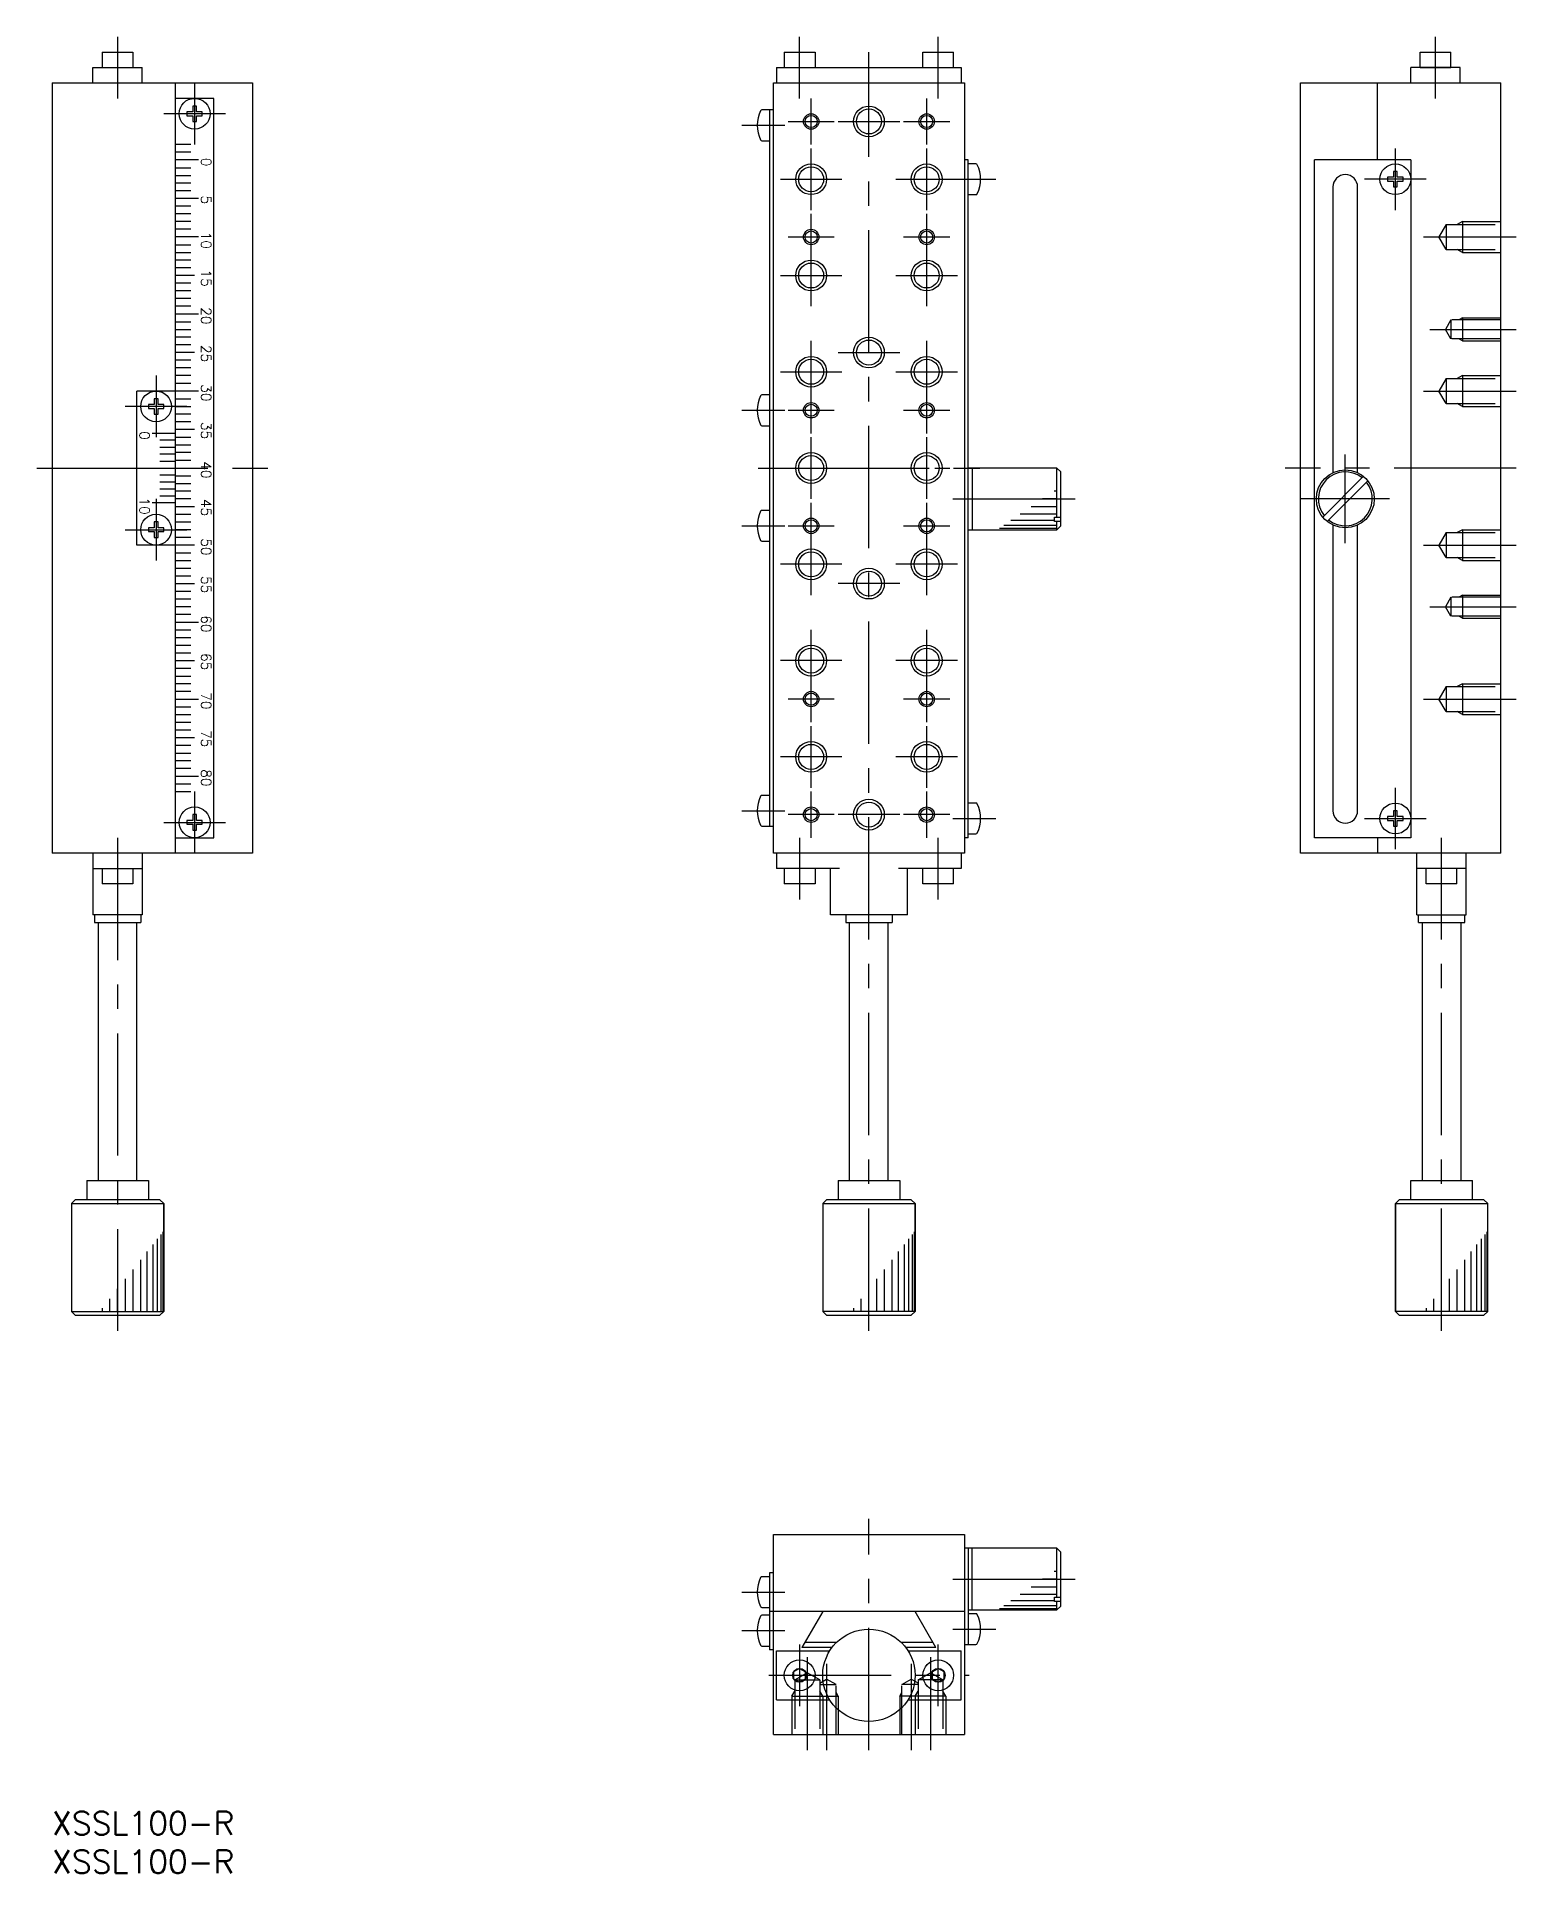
# Model space of a CAD drawing. Extents: x -2 to 190, y -8 to 230.
import ezdxf

# ---------------------------------------------------------------- set-up
doc = ezdxf.new("R2010")
doc.units = 0
doc.header["$LTSCALE"] = 0.5
doc.linetypes.add('CENTER', pattern=[50.8, 31.75, -6.35, 6.35, -6.35])
doc.linetypes.add('DASHED', pattern=[19.05, 12.7, -6.35])
for name, color, linetype in [('MSM_CENTER', 1, 'CENTER'), ('MSM_CONTINUOUS', 7, 'CONTINUOUS'), ('MSM_DASHED', 4, 'DASHED'), ('MSM_NARROW', 5, 'CONTINUOUS'), ('MSM_PART_NUMBER', 7, 'CONTINUOUS')]:
    doc.layers.add(name, color=color, linetype=linetype)
doc.styles.get("Standard").update_dxf_attribs({"font": 'txt.shx', "height": 3, "bigfont": 'bigfont.shx'})

# ---------------------------------------------------------------- blocks, each defined once
blk = doc.blocks.new('*U2')
at = {"layer": 'MSM_PART_NUMBER'}
blk.add_text('XSSL100-R', height=3, dxfattribs=at).set_placement((0, -3))
blk = doc.blocks.new('*U3')
at = {"layer": 'MSM_PART_NUMBER'}
blk.add_text('XSSL100-R', height=3, dxfattribs=at).set_placement((0, -8))

msp = doc.modelspace()

# ---------------------------------------------------------------- linework, layer by layer
at = {"layer": 'MSM_CENTER'}
for p, q in [((8.5, 230.45), (8.5, 222.45)), ((97.06, 222.45), (97.06, 230.45)), ((115.06, 222.45), (115.06, 230.45)), ((179.62, 222.45), (179.62, 230.45)), ((106.06, 62.45), (106.06, 228.45)), ((18.5, 224.45), (18.5, 216.45)), ((98.56, 216.45), (98.56, 222.45)), ((113.56, 216.45), (113.56, 222.45)), ((22.5, 220.45), (14.5, 220.45)), ((95.56, 219.45), (101.56, 219.45)), ((102.06, 219.45), (110.06, 219.45)), ((110.56, 219.45), (116.56, 219.45)), ((89.56, 218.95), (95.16, 218.95)), ((98.56, 207.95), (98.56, 215.95)), ((113.56, 207.95), (113.56, 215.95)), ((174.42, 207.95), (174.42, 215.95)), ((94.56, 211.95), (102.56, 211.95)), ((109.56, 211.95), (122.56, 211.95)), ((178.42, 211.95), (170.42, 211.95)), ((98.56, 195.45), (98.56, 207.45)), ((113.56, 195.45), (113.56, 207.45)), ((95.56, 204.45), (101.56, 204.45)), ((110.56, 204.45), (116.56, 204.45)), ((178.08, 204.45), (190.12, 204.45)), ((94.56, 199.45), (102.56, 199.45)), ((109.56, 199.45), (117.56, 199.45)), ((98.56, 178.95), (98.56, 190.95)), ((113.56, 178.95), (113.56, 190.95)), ((178.91, 192.45), (190.12, 192.45)), ((102.06, 189.45), (110.06, 189.45)), ((13.5, 186.45), (13.5, 178.45)), ((94.56, 186.95), (102.56, 186.95)), ((109.56, 186.95), (117.56, 186.95)), ((178.08, 184.45), (190.12, 184.45)), ((17.5, 182.45), (9.5, 182.45)), ((15.5, 182.45), (11.5, 182.45)), ((89.56, 181.95), (95.16, 181.95)), ((95.56, 181.95), (101.56, 181.95)), ((110.56, 181.95), (116.56, 181.95)), ((98.56, 170.45), (98.56, 178.45)), ((113.56, 170.45), (113.56, 178.45)), ((-2, 174.45), (28, 174.45)), ((91.66, 174.45), (120.46, 174.45)), ((95.56, 174.45), (116.56, 174.45)), ((95.56, 174.45), (116.56, 174.45)), ((190.12, 174.45), (160.12, 174.45)), ((167.92, 164.69), (167.92, 176.21)), ((13.5, 170.45), (13.5, 162.45)), ((98.56, 157.95), (98.56, 169.95)), ((113.56, 157.95), (113.56, 169.95)), ((116.97, 170.45), (132.96, 170.45)), ((173.68, 170.45), (162.16, 170.45)), ((89.56, 166.95), (95.16, 166.95)), ((95.56, 166.95), (101.56, 166.95)), ((110.56, 166.95), (116.56, 166.95)), ((9.5, 166.45), (17.5, 166.45)), ((178.08, 164.45), (190.12, 164.45)), ((102.56, 161.95), (94.56, 161.95)), ((117.56, 161.95), (109.56, 161.95)), ((110.06, 159.45), (102.06, 159.45)), ((178.91, 156.45), (190.12, 156.45)), ((98.56, 141.45), (98.56, 153.45)), ((113.56, 141.45), (113.56, 153.45)), ((102.56, 149.45), (94.56, 149.45)), ((117.56, 149.45), (109.56, 149.45)), ((101.56, 144.45), (95.56, 144.45)), ((116.56, 144.45), (110.56, 144.45)), ((178.08, 144.45), (190.12, 144.45)), ((98.56, 132.95), (98.56, 140.95)), ((113.56, 132.95), (113.56, 140.95)), ((102.56, 136.95), (94.56, 136.95)), ((100.56, 136.95), (96.56, 136.95)), ((100.56, 136.95), (96.56, 136.95)), ((117.56, 136.95), (109.56, 136.95)), ((115.56, 136.95), (111.56, 136.95)), ((115.56, 136.95), (111.56, 136.95)), ((18.5, 132.45), (18.5, 124.45)), ((98.56, 126.45), (98.56, 132.45)), ((113.56, 126.45), (113.56, 132.45)), ((174.42, 124.95), (174.42, 132.95)), ((89.56, 129.95), (95.16, 129.95)), ((101.56, 129.45), (95.56, 129.45)), ((110.06, 129.45), (102.06, 129.45)), ((116.56, 129.45), (110.56, 129.45)), ((116.96, 128.95), (122.56, 128.95)), ((170.42, 128.95), (178.42, 128.95)), ((8.5, 126.45), (8.5, 62.45)), ((14.5, 128.45), (22.5, 128.45)), ((97.06, 126.45), (97.06, 118.45)), ((115.06, 118.45), (115.06, 126.45)), ((180.42, 62.45), (180.42, 126.45)), ((106.06, 8), (106.06, 38)), ((116.96, 30.2), (132.96, 30.2)), ((89.56, 28.5), (95.16, 28.5)), ((89.56, 23.5), (95.16, 23.5)), ((97.06, 21.7), (97.06, 13.7)), ((115.06, 13.7), (115.06, 21.7)), ((116.96, 23.7), (122.56, 23.7)), ((98.06, 20.04), (98.06, 8)), ((100.56, 19.21), (100.56, 8)), ((111.56, 19.21), (111.56, 8)), ((114.06, 20.04), (114.06, 8)), ((93.06, 17.7), (119.06, 17.7))]:
    msp.add_line(p, q, dxfattribs=at)
at = {"layer": 'MSM_CONTINUOUS'}
for p, q in [((6.5, 228.45), (6.5, 226.45)), ((6.5, 228.45), (10.5, 228.45)), ((10.5, 228.45), (10.5, 226.45)), ((95.06, 228.45), (99.06, 228.45)), ((95.06, 228.45), (95.06, 226.45)), ((99.06, 228.45), (99.06, 226.45)), ((113.06, 228.45), (117.06, 228.45)), ((113.06, 226.45), (113.06, 228.45)), ((117.06, 226.45), (117.06, 228.45)), ((177.62, 226.45), (177.62, 228.45)), ((177.62, 228.45), (181.62, 228.45)), ((181.62, 226.45), (181.62, 228.45)), ((0, 224.45), (0, 124.45)), ((0, 224.45), (26, 224.45)), ((5.3, 224.45), (5.3, 226.45)), ((5.3, 226.45), (11.7, 226.45)), ((11.7, 224.45), (11.7, 226.45)), ((16, 124.45), (16, 224.45)), ((26, 224.45), (26, 124.45)), ((93.66, 124.45), (93.66, 224.45)), ((93.66, 224.45), (118.46, 224.45)), ((94.06, 226.45), (118.06, 226.45)), ((94.06, 226.45), (94.06, 224.45)), ((118.06, 226.45), (118.06, 224.45)), ((118.46, 224.45), (118.46, 124.45)), ((162.12, 124.45), (162.12, 224.45)), ((162.12, 224.45), (188.12, 224.45)), ((172.12, 214.45), (172.12, 224.45)), ((176.42, 224.45), (176.42, 226.45)), ((182.82, 226.45), (176.42, 226.45)), ((177.62, 226.45), (181.62, 226.45)), ((182.82, 224.45), (182.82, 226.45)), ((188.12, 124.45), (188.12, 224.45)), ((21, 222.45), (16, 222.45)), ((21, 126.45), (21, 222.45)), ((18.25, 220.7), (17.5, 220.7)), ((17.5, 220.7), (17.5, 220.2)), ((17.5, 220.2), (18.25, 220.2)), ((18.75, 221.45), (18.25, 221.45)), ((18.25, 221.45), (18.25, 220.7)), ((18.25, 220.2), (18.25, 219.45)), ((18.25, 219.45), (18.75, 219.45)), ((18.75, 220.7), (18.75, 221.45)), ((19.5, 220.7), (18.75, 220.7)), ((18.75, 219.45), (18.75, 220.2)), ((18.75, 220.2), (19.5, 220.2)), ((19.5, 220.2), (19.5, 220.7)), ((93.66, 220.95), (92.17, 220.95)), ((93.16, 220.95), (93.16, 127.95)), ((18, 216.45), (16, 216.45)), ((18, 215.45), (16, 215.45)), ((92.17, 216.95), (93.16, 216.95)), ((19, 214.45), (16, 214.45)), ((16, 213.45), (18, 213.45)), ((16, 212.45), (18, 212.45)), ((118.96, 214.45), (118.46, 214.45)), ((118.96, 126.45), (118.96, 214.45)), ((119.95, 213.95), (118.96, 213.95)), ((163.92, 126.45), (163.92, 214.45)), ((176.42, 214.45), (163.92, 214.45)), ((174.67, 212.95), (174.17, 212.95)), ((174.17, 212.95), (174.17, 212.2)), ((174.67, 212.2), (174.67, 212.95)), ((176.42, 214.45), (176.42, 126.45)), ((18, 211.45), (16, 211.45)), ((18, 210.45), (16, 210.45)), ((118.96, 209.95), (119.95, 209.95)), ((166.32, 210.95), (166.32, 173.86)), ((169.52, 173.86), (169.52, 210.95)), ((174.17, 212.2), (173.42, 212.2)), ((173.42, 212.2), (173.42, 211.7)), ((173.42, 211.7), (174.17, 211.7)), ((174.17, 211.7), (174.17, 210.95)), ((174.17, 210.95), (174.67, 210.95)), ((175.42, 212.2), (174.67, 212.2)), ((174.67, 211.7), (175.42, 211.7)), ((174.67, 210.95), (174.67, 211.7)), ((175.42, 211.7), (175.42, 212.2)), ((19, 209.45), (16, 209.45)), ((18, 208.45), (16, 208.45)), ((18, 207.45), (16, 207.45)), ((18, 206.45), (16, 206.45)), ((18, 205.45), (16, 205.45)), ((19, 204.45), (16, 204.45)), ((16, 203.45), (18, 203.45)), ((16, 202.45), (18, 202.45)), ((18, 201.45), (16, 201.45)), ((18, 200.45), (16, 200.45)), ((18.5, 199.45), (16, 199.45)), ((18, 198.45), (16, 198.45)), ((18, 197.45), (16, 197.45)), ((18, 196.45), (16, 196.45)), ((18, 195.45), (16, 195.45)), ((19, 194.45), (16, 194.45)), ((16, 193.45), (18, 193.45)), ((16, 192.45), (18, 192.45)), ((18, 191.45), (16, 191.45)), ((18, 190.45), (16, 190.45)), ((18.5, 189.45), (16, 189.45)), ((18, 188.45), (16, 188.45)), ((18, 187.45), (16, 187.45)), ((18, 186.45), (16, 186.45)), ((11, 164.45), (11, 184.45)), ((16, 184.45), (11, 184.45)), ((18, 185.45), (16, 185.45)), ((19, 184.45), (16, 184.45)), ((93.16, 183.95), (92.17, 183.95)), ((12.5, 182.7), (12.5, 182.2)), ((13.25, 182.7), (12.5, 182.7)), ((12.5, 182.2), (13.25, 182.2)), ((13.25, 183.45), (13.25, 182.7)), ((13.75, 183.45), (13.25, 183.45)), ((13.25, 182.2), (13.25, 181.45)), ((13.25, 181.45), (13.75, 181.45)), ((13.75, 182.7), (13.75, 183.45)), ((14.5, 182.7), (13.75, 182.7)), ((13.75, 182.2), (14.5, 182.2)), ((13.75, 181.45), (13.75, 182.2)), ((14.5, 182.2), (14.5, 182.7)), ((16, 183.45), (18, 183.45)), ((16, 182.45), (18, 182.45)), ((18, 181.45), (16, 181.45)), ((16, 178.95), (13, 178.95)), ((18, 180.45), (16, 180.45)), ((18.5, 179.45), (16, 179.45)), ((92.17, 179.95), (93.16, 179.95)), ((16, 178.05), (14, 178.05)), ((14, 177.15), (16, 177.15)), ((16, 178.45), (18, 178.45)), ((16, 177.45), (18, 177.45)), ((11, 174.45), (19, 174.45)), ((16, 176.25), (14, 176.25)), ((14, 175.35), (16, 175.35)), ((18, 176.45), (16, 176.45)), ((18, 175.45), (16, 175.45)), ((119.46, 174.45), (118.96, 174.45)), ((130.46, 174.45), (119.46, 174.45)), ((119.46, 174.45), (119.46, 166.45)), ((130.46, 174.45), (130.96, 173.95)), ((130.46, 168.09), (130.46, 174.45)), ((14, 173.55), (16, 173.55)), ((14, 172.65), (16, 172.65)), ((14, 171.75), (16, 171.75)), ((16, 173.45), (18, 173.45)), ((16, 172.45), (18, 172.45)), ((130.96, 166.95), (130.96, 173.95)), ((164.99, 168.09), (170.28, 173.38)), ((165.56, 167.52), (170.85, 172.81)), ((16, 169.95), (13, 169.95)), ((14, 170.85), (16, 170.85)), ((18, 171.45), (16, 171.45)), ((18, 170.45), (16, 170.45)), ((16, 169.45), (18.5, 169.45)), ((13.75, 167.45), (13.25, 167.45)), ((13.25, 167.45), (13.25, 166.7)), ((13.75, 166.7), (13.75, 167.45)), ((16, 168.45), (18, 168.45)), ((16, 167.45), (18, 167.45)), ((93.16, 168.95), (92.17, 168.95)), ((130.16, 167.52), (130.16, 168.09)), ((130.16, 168.09), (130.96, 168.09)), ((130.96, 167.52), (130.16, 167.52)), ((130.46, 166.45), (130.46, 167.52)), ((130.96, 166.95), (130.46, 166.45)), ((166.32, 167.05), (166.32, 129.95)), ((169.52, 129.95), (169.52, 167.05)), ((12.5, 166.7), (12.5, 166.2)), ((13.25, 166.7), (12.5, 166.7)), ((12.5, 166.2), (13.25, 166.2)), ((13.25, 166.2), (13.25, 165.45)), ((13.25, 165.45), (13.75, 165.45)), ((14.5, 166.7), (13.75, 166.7)), ((13.75, 166.2), (14.5, 166.2)), ((13.75, 165.45), (13.75, 166.2)), ((14.5, 166.2), (14.5, 166.7)), ((18, 166.45), (16, 166.45)), ((18, 165.45), (16, 165.45)), ((92.17, 164.95), (93.16, 164.95)), ((118.96, 166.45), (130.46, 166.45)), ((16, 164.45), (11, 164.45)), ((18.5, 164.45), (16, 164.45)), ((16, 163.45), (18, 163.45)), ((16, 162.45), (18, 162.45)), ((16, 161.45), (18, 161.45)), ((16, 160.45), (18, 160.45)), ((16, 159.45), (18.5, 159.45)), ((16, 158.45), (18, 158.45)), ((16, 157.45), (18, 157.45)), ((18, 156.45), (16, 156.45)), ((18, 155.45), (16, 155.45)), ((16, 154.45), (19, 154.45)), ((16, 153.45), (18, 153.45)), ((16, 152.45), (18, 152.45)), ((16, 151.45), (18, 151.45)), ((16, 150.45), (18, 150.45)), ((16, 149.45), (18.5, 149.45)), ((16, 148.45), (18, 148.45)), ((16, 147.45), (18, 147.45)), ((18, 146.45), (16, 146.45)), ((18, 145.45), (16, 145.45)), ((16, 144.45), (19, 144.45)), ((16, 143.45), (18, 143.45)), ((16, 142.45), (18, 142.45)), ((16, 141.45), (18, 141.45)), ((16, 140.45), (18, 140.45)), ((16, 139.45), (18.5, 139.45)), ((16, 138.45), (18, 138.45)), ((16, 137.45), (18, 137.45)), ((18, 136.45), (16, 136.45)), ((18, 135.45), (16, 135.45)), ((16, 134.45), (19, 134.45)), ((16, 133.45), (18, 133.45)), ((16, 132.45), (18, 132.45)), ((93.16, 131.95), (92.17, 131.95)), ((18.25, 129.45), (18.25, 128.7)), ((18.75, 129.45), (18.25, 129.45)), ((18.75, 128.7), (18.75, 129.45)), ((119.95, 130.95), (118.96, 130.95)), ((173.42, 129.2), (173.42, 128.7)), ((174.17, 129.2), (173.42, 129.2)), ((174.17, 129.95), (174.17, 129.2)), ((174.67, 129.95), (174.17, 129.95)), ((174.67, 129.2), (174.67, 129.95)), ((175.42, 129.2), (174.67, 129.2)), ((175.42, 128.7), (175.42, 129.2)), ((16, 126.45), (21, 126.45)), ((18.25, 128.7), (17.5, 128.7)), ((17.5, 128.7), (17.5, 128.2)), ((17.5, 128.2), (18.25, 128.2)), ((18.25, 128.2), (18.25, 127.45)), ((18.25, 127.45), (18.75, 127.45)), ((19.5, 128.7), (18.75, 128.7)), ((18.75, 127.45), (18.75, 128.2)), ((18.75, 128.2), (19.5, 128.2)), ((19.5, 128.2), (19.5, 128.7)), ((92.17, 127.95), (93.66, 127.95)), ((118.96, 126.45), (118.46, 126.45)), ((118.96, 126.95), (119.95, 126.95)), ((176.42, 126.45), (163.92, 126.45)), ((172.12, 126.45), (172.12, 124.45)), ((173.42, 128.7), (174.17, 128.7)), ((174.17, 128.7), (174.17, 127.95)), ((174.17, 127.95), (174.67, 127.95)), ((174.67, 128.7), (175.42, 128.7)), ((174.67, 127.95), (174.67, 128.7)), ((26, 124.45), (0, 124.45)), ((5.3, 124.45), (5.3, 116.45)), ((11.7, 124.45), (11.7, 116.45)), ((118.46, 124.45), (93.66, 124.45)), ((94.06, 124.45), (94.06, 122.45)), ((118.06, 124.45), (118.06, 122.45)), ((188.12, 124.45), (162.12, 124.45)), ((177.22, 116.45), (177.22, 124.45)), ((183.62, 116.45), (183.62, 124.45)), ((5.3, 122.45), (11.7, 122.45)), ((6.5, 122.45), (6.5, 120.45)), ((10.5, 122.45), (10.5, 120.45)), ((102.22, 122.45), (94.06, 122.45)), ((95.06, 122.45), (95.06, 120.45)), ((99.06, 122.45), (99.06, 120.45)), ((101.06, 116.45), (101.06, 122.45)), ((118.06, 122.45), (109.9, 122.45)), ((111.06, 116.45), (111.06, 122.45)), ((113.06, 120.45), (113.06, 122.45)), ((117.06, 120.45), (117.06, 122.45)), ((183.62, 122.45), (177.22, 122.45)), ((178.42, 120.45), (178.42, 122.45)), ((182.42, 120.45), (182.42, 122.45)), ((10.5, 120.45), (6.5, 120.45)), ((99.06, 120.45), (95.06, 120.45)), ((117.06, 120.45), (113.06, 120.45)), ((182.42, 120.45), (178.42, 120.45)), ((11.7, 116.45), (5.3, 116.45)), ((5.5, 116.45), (5.5, 115.45)), ((5.5, 115.45), (11.5, 115.45)), ((6, 81.95), (6, 115.45)), ((11, 81.95), (11, 115.45)), ((11.5, 116.45), (11.5, 115.45)), ((111.06, 116.45), (101.06, 116.45)), ((103.06, 116.45), (103.06, 115.45)), ((103.06, 115.45), (109.06, 115.45)), ((103.56, 81.95), (103.56, 115.45)), ((108.56, 81.95), (108.56, 115.45)), ((109.06, 116.45), (109.06, 115.45)), ((177.22, 116.45), (183.62, 116.45)), ((177.42, 115.45), (177.42, 116.45)), ((177.42, 115.45), (183.42, 115.45)), ((177.92, 115.45), (177.92, 81.95)), ((182.92, 115.45), (182.92, 81.95)), ((183.42, 115.45), (183.42, 116.45)), ((4.5, 81.95), (4.5, 79.45)), ((4.5, 81.95), (12.5, 81.95)), ((12.5, 81.95), (12.5, 79.45)), ((12.5, 81.95), (12.5, 79.45)), ((102.06, 81.95), (102.06, 79.45)), ((102.06, 81.95), (110.06, 81.95)), ((110.06, 81.95), (110.06, 79.45)), ((110.06, 81.95), (110.06, 79.45)), ((176.42, 79.45), (176.42, 81.95)), ((176.42, 79.45), (176.42, 81.95)), ((176.42, 81.95), (184.42, 81.95)), ((184.42, 79.45), (184.42, 81.95)), ((2.5, 78.95), (3, 79.45)), ((2.5, 78.95), (2.5, 64.95)), ((2.5, 78.95), (14.5, 78.95)), ((14, 79.45), (3, 79.45)), ((14, 79.45), (14.5, 78.95)), ((14.5, 78.95), (14.5, 64.95)), ((14.5, 64.95), (14.5, 78.95)), ((100.06, 78.95), (100.56, 79.45)), ((100.06, 78.95), (100.06, 64.95)), ((100.06, 78.95), (112.06, 78.95)), ((111.56, 79.45), (100.56, 79.45)), ((111.56, 79.45), (112.06, 78.95)), ((112.06, 64.95), (112.06, 78.95)), ((112.06, 78.95), (112.06, 64.95)), ((174.42, 78.95), (174.92, 79.45)), ((174.42, 78.95), (174.42, 64.95)), ((174.42, 64.95), (174.42, 78.95)), ((174.42, 78.95), (186.42, 78.95)), ((185.92, 79.45), (174.92, 79.45)), ((185.92, 79.45), (186.42, 78.95)), ((186.42, 64.95), (186.42, 78.95)), ((3, 64.45), (2.5, 64.95)), ((2.5, 64.95), (14.5, 64.95)), ((3, 64.45), (14, 64.45)), ((14, 64.45), (14.5, 64.95)), ((100.56, 64.45), (100.06, 64.95)), ((112.06, 64.95), (100.06, 64.95)), ((100.56, 64.45), (111.56, 64.45)), ((111.56, 64.45), (112.06, 64.95)), ((174.42, 64.95), (174.92, 64.45)), ((186.42, 64.95), (174.42, 64.95)), ((174.92, 64.45), (185.92, 64.45)), ((186.42, 64.95), (185.92, 64.45)), ((93.66, 10), (93.66, 36)), ((93.66, 36), (118.46, 36)), ((118.46, 36), (118.46, 10)), ((130.46, 34.2), (118.46, 34.2)), ((118.96, 34.2), (118.96, 21.7)), ((119.46, 26.2), (119.46, 34.2)), ((130.46, 27.84), (130.46, 34.2)), ((130.46, 34.2), (130.96, 33.7)), ((130.96, 26.7), (130.96, 33.7)), ((93.66, 31), (93.16, 31)), ((93.16, 31), (93.16, 21)), ((93.16, 30.5), (92.17, 30.5)), ((92.17, 26.5), (93.16, 26.5)), ((130.16, 27.84), (130.96, 27.84)), ((130.16, 27.27), (130.16, 27.84)), ((130.96, 27.27), (130.16, 27.27)), ((130.46, 26.2), (130.46, 27.27)), ((130.96, 26.7), (130.46, 26.2)), ((93.16, 25.5), (92.17, 25.5)), ((118.46, 26), (93.16, 26)), ((100.06, 26), (97.35, 21.3)), ((114.77, 21.3), (112.06, 26)), ((118.96, 26.2), (130.46, 26.2)), ((119.95, 25.7), (118.96, 25.7)), ((92.17, 21.5), (93.16, 21.5)), ((97.75, 22), (101.88, 22)), ((110.24, 22), (114.37, 22)), ((118.46, 21.7), (119.95, 21.7)), ((93.66, 21), (93.16, 21)), ((93.66, 21), (93.66, 21.3)), ((94.06, 20.9), (97.23, 20.9)), ((94.06, 14.5), (94.06, 20.9)), ((97.23, 20.9), (100.98, 20.9)), ((101.26, 21.3), (97.35, 21.3)), ((114.77, 21.3), (110.86, 21.3)), ((111.14, 20.9), (114.54, 20.9)), ((114.54, 20.9), (114.89, 20.9)), ((114.89, 20.9), (118.06, 20.9)), ((118.06, 14.5), (118.06, 20.9)), ((97.06, 18.6), (96.28, 18.15)), ((96.28, 18.15), (96.28, 17.25)), ((96.28, 17.25), (97.06, 16.8)), ((97.06, 18.6), (97.84, 18.15)), ((97.06, 16.8), (97.84, 17.25)), ((97.84, 17.25), (97.84, 18.15)), ((114.28, 18.15), (115.06, 18.6)), ((114.28, 18.15), (114.28, 17.25)), ((114.28, 17.25), (115.06, 16.8)), ((115.84, 18.15), (115.06, 18.6)), ((115.06, 16.8), (115.84, 17.25)), ((115.84, 17.25), (115.84, 18.15)), ((94.06, 14.5), (100.98, 14.5)), ((111.14, 14.5), (118.06, 14.5)), ((93.66, 10), (118.46, 10))]:
    msp.add_line(p, q, dxfattribs=at)
for centre, radius in [((18.5, 220.45), 2), ((98.56, 219.45), 0.784), ((106.06, 219.45), 1.62), ((113.56, 219.45), 0.784), ((98.56, 211.95), 1.62), ((113.56, 211.95), 1.62), ((174.42, 211.95), 2), ((98.56, 204.45), 0.784), ((113.56, 204.45), 0.784), ((98.56, 199.45), 1.62), ((113.56, 199.45), 1.62), ((106.06, 189.45), 1.62), ((98.56, 186.95), 1.62), ((113.56, 186.95), 1.62), ((13.5, 182.45), 2), ((98.56, 181.95), 0.784), ((113.56, 181.95), 0.784), ((98.56, 174.45), 1.62), ((113.56, 174.45), 1.62), ((167.92, 170.45), 3.76), ((13.5, 166.45), 2), ((98.56, 166.95), 0.784), ((113.56, 166.95), 0.784), ((98.56, 161.95), 1.62), ((113.56, 161.95), 1.62), ((106.06, 159.45), 1.62), ((98.56, 149.45), 1.62), ((113.56, 149.45), 1.62), ((98.56, 144.45), 0.784), ((113.56, 144.45), 0.784), ((98.56, 136.95), 1.62), ((113.56, 136.95), 1.62), ((18.5, 128.45), 2), ((98.56, 129.45), 0.784), ((106.06, 129.45), 1.62), ((113.56, 129.45), 0.784), ((174.42, 128.95), 2), ((106.06, 17.7), 6), ((97.06, 17.7), 2), ((115.06, 17.7), 2), ((97.06, 17.7), 0.9), ((115.06, 17.7), 0.9)]:
    msp.add_circle(centre, radius, dxfattribs=at)
for centre, radius, start, end in [((95.92, 218.95), 4.35, 154.3284, 205.6716), ((92.17, 220.75), 0.2, 90, 154.3284), ((92.17, 217.15), 0.2, 205.6716, 270), ((119.95, 213.75), 0.2, 25.6716, 90), ((116.21, 211.95), 4.35, 334.3284, 25.6716), ((167.92, 210.95), 1.6, 0, 180), ((119.95, 210.15), 0.2, 270, 334.3284), ((95.92, 181.95), 4.35, 154.3284, 205.6716), ((92.17, 183.75), 0.2, 90, 154.3284), ((92.17, 180.15), 0.2, 205.6716, 270), ((167.92, 170.45), 3.5, 51.5624, 218.4376), ((167.92, 170.45), 3.5, 231.5624, 38.4376), ((95.92, 166.95), 4.35, 154.3284, 205.6716), ((92.17, 168.75), 0.2, 90, 154.3284), ((92.17, 165.15), 0.2, 205.6716, 270), ((95.92, 129.95), 4.35, 154.3284, 205.6716), ((92.17, 131.75), 0.2, 90, 154.3284), ((119.95, 130.75), 0.2, 25.6716, 90), ((116.21, 128.95), 4.35, 334.3284, 25.6716), ((167.92, 129.95), 1.6, 180, 0), ((92.17, 128.15), 0.2, 205.6716, 270), ((119.95, 127.15), 0.2, 270, 334.3284), ((95.92, 28.5), 4.35, 154.3284, 205.6716), ((92.17, 30.3), 0.2, 90, 154.3284), ((92.17, 26.7), 0.2, 205.6716, 270), ((95.92, 23.5), 4.35, 154.3284, 205.6716), ((92.17, 25.3), 0.2, 90, 154.3284), ((119.95, 25.5), 0.2, 25.6716, 90), ((116.21, 23.7), 4.35, 334.3284, 25.6716), ((92.17, 21.7), 0.2, 205.6716, 270), ((119.95, 21.9), 0.2, 270, 334.3284)]:
    msp.add_arc(centre, radius, start, end, dxfattribs=at)
at = {"layer": 'MSM_DASHED'}
for p, q in [((181.02, 206.07), (180.08, 204.45)), ((181.02, 206.07), (188.12, 206.07)), ((181.02, 206.07), (181.02, 202.83)), ((183.12, 206.45), (182.46, 206.07)), ((183.12, 206.45), (183.12, 202.45)), ((183.12, 206.45), (188.12, 206.45)), ((181.02, 202.83), (180.08, 204.45)), ((181.02, 202.83), (188.12, 202.83)), ((183.12, 202.45), (182.46, 202.83)), ((183.12, 202.45), (188.12, 202.45)), ((181.62, 193.68), (180.91, 192.45)), ((188.12, 193.68), (181.62, 193.68)), ((181.62, 193.68), (181.62, 191.22)), ((183.12, 193.95), (182.65, 193.68)), ((183.12, 193.95), (188.12, 193.95)), ((183.12, 193.95), (183.12, 190.95)), ((181.62, 191.22), (180.91, 192.45)), ((188.12, 191.22), (181.62, 191.22)), ((183.12, 190.95), (182.65, 191.22)), ((183.12, 190.95), (188.12, 190.95)), ((181.02, 186.07), (180.08, 184.45)), ((181.02, 186.07), (188.12, 186.07)), ((181.02, 186.07), (181.02, 182.83)), ((183.12, 186.45), (182.46, 186.07)), ((183.12, 186.45), (183.12, 182.45)), ((183.12, 186.45), (188.12, 186.45)), ((181.02, 182.83), (180.08, 184.45)), ((181.02, 182.83), (188.12, 182.83)), ((183.12, 182.45), (182.46, 182.83)), ((183.12, 182.45), (188.12, 182.45)), ((181.02, 166.07), (180.08, 164.45)), ((181.02, 166.07), (188.12, 166.07)), ((181.02, 166.07), (181.02, 162.83)), ((183.12, 166.45), (182.46, 166.07)), ((183.12, 166.45), (183.12, 162.45)), ((183.12, 166.45), (188.12, 166.45)), ((181.02, 162.83), (180.08, 164.45)), ((181.02, 162.83), (188.12, 162.83)), ((183.12, 162.45), (182.46, 162.83)), ((183.12, 162.45), (188.12, 162.45)), ((181.62, 157.68), (180.91, 156.45)), ((188.12, 157.68), (181.62, 157.68)), ((181.62, 157.68), (181.62, 155.22)), ((183.12, 157.95), (182.65, 157.68)), ((183.12, 157.95), (188.12, 157.95)), ((183.12, 157.95), (183.12, 154.95)), ((181.62, 155.22), (180.91, 156.45)), ((188.12, 155.22), (181.62, 155.22)), ((183.12, 154.95), (182.65, 155.22)), ((183.12, 154.95), (188.12, 154.95)), ((181.02, 146.07), (180.08, 144.45)), ((181.02, 146.07), (188.12, 146.07)), ((181.02, 146.07), (181.02, 142.83)), ((183.12, 146.45), (182.46, 146.07)), ((183.12, 146.45), (183.12, 142.45)), ((183.12, 146.45), (188.12, 146.45)), ((181.02, 142.83), (180.08, 144.45)), ((181.02, 142.83), (188.12, 142.83)), ((183.12, 142.45), (182.46, 142.83)), ((183.12, 142.45), (188.12, 142.45)), ((96.44, 17.1), (98.06, 18.04)), ((96.44, 17.1), (96.44, 10)), ((96.44, 17.1), (99.68, 17.1)), ((99.68, 17.1), (98.06, 18.04)), ((99.68, 16.7), (100.56, 17.21)), ((99.68, 17.1), (99.68, 10)), ((101.79, 16.5), (100.56, 17.21)), ((110.33, 16.5), (111.56, 17.21)), ((112.44, 17.1), (114.06, 18.04)), ((112.44, 17.1), (112.44, 10)), ((115.68, 17.1), (112.44, 17.1)), ((115.68, 17.1), (114.06, 18.04)), ((115.68, 17.1), (115.68, 10)), ((96.06, 15), (96.44, 15.66)), ((96.06, 15), (96.06, 10)), ((96.06, 15), (102.06, 15)), ((99.68, 16.5), (101.79, 16.5)), ((100.06, 15), (99.68, 15.66)), ((100.06, 15), (100.06, 10)), ((101.79, 10), (101.79, 16.5)), ((102.06, 15), (101.79, 15.47)), ((102.06, 15), (102.06, 10)), ((110.06, 15), (110.33, 15.47)), ((116.06, 15), (110.06, 15)), ((110.06, 15), (110.06, 10)), ((110.33, 10), (110.33, 16.5)), ((112.44, 16.5), (110.33, 16.5)), ((112.06, 15), (112.44, 15.66)), ((112.06, 15), (112.06, 10)), ((116.06, 15), (115.68, 15.66)), ((116.06, 15), (116.06, 10))]:
    msp.add_line(p, q, dxfattribs=at)
at = {"layer": 'MSM_NARROW'}
for p, q in [((130.46, 169.42), (127.12, 169.42)), ((130.46, 170.45), (128.62, 170.45)), ((130.13, 171.49), (130.46, 171.49)), ((130.46, 166.99), (123.58, 166.99)), ((130.16, 167.62), (124.51, 167.62)), ((130.46, 168.45), (125.71, 168.45)), ((130.46, 166.59), (123, 166.59)), ((13.7, 64.95), (13.7, 74.38)), ((14.14, 64.95), (14.14, 74.93)), ((14.41, 64.95), (14.41, 75.27)), ((111.26, 64.95), (111.26, 74.38)), ((111.7, 64.95), (111.7, 74.93)), ((111.97, 64.95), (111.97, 75.27)), ((185.62, 64.95), (185.62, 74.38)), ((186.06, 64.95), (186.06, 74.93)), ((186.33, 64.95), (186.33, 75.27)), ((11.5, 64.95), (11.5, 71.64)), ((12.36, 64.95), (12.36, 72.71)), ((13.1, 64.95), (13.1, 73.63)), ((109.06, 64.95), (109.06, 71.64)), ((109.92, 64.95), (109.92, 72.71)), ((110.66, 64.95), (110.66, 73.63)), ((183.42, 64.95), (183.42, 71.64)), ((184.28, 64.95), (184.28, 72.71)), ((185.02, 64.95), (185.02, 73.63)), ((9.54, 64.95), (9.54, 69.19)), ((10.52, 64.95), (10.52, 70.41)), ((107.1, 64.95), (107.1, 69.19)), ((108.08, 64.95), (108.08, 70.41)), ((181.46, 64.95), (181.46, 69.19)), ((182.44, 64.95), (182.44, 70.41)), ((8.5, 64.95), (8.5, 67.89)), ((106.06, 64.95), (106.06, 67.89)), ((180.42, 64.95), (180.42, 67.89)), ((6.48, 65.36), (6.48, 64.95)), ((7.46, 66.58), (7.46, 64.95)), ((104.04, 65.36), (104.04, 64.95)), ((105.02, 66.58), (105.02, 64.95)), ((178.4, 65.36), (178.4, 64.95)), ((179.38, 66.58), (179.38, 64.95)), ((130.13, 31.24), (130.46, 31.24)), ((130.46, 29.16), (127.12, 29.16)), ((130.46, 30.2), (128.62, 30.2)), ((130.46, 26.34), (123, 26.34)), ((130.46, 26.74), (123.58, 26.74)), ((130.16, 27.37), (124.51, 27.37)), ((130.46, 28.2), (125.71, 28.2)), ((112.44, 16.7), (111.56, 17.21))]:
    msp.add_line(p, q, dxfattribs=at)
for centre, radius in [((98.56, 219.45), 1), ((106.06, 219.45), 2), ((113.56, 219.45), 1), ((98.56, 211.95), 2), ((113.56, 211.95), 2), ((98.56, 204.45), 1), ((113.56, 204.45), 1), ((98.56, 199.45), 2), ((113.56, 199.45), 2), ((106.06, 189.45), 2), ((98.56, 186.95), 2), ((113.56, 186.95), 2), ((98.56, 181.95), 1), ((113.56, 181.95), 1), ((98.56, 174.45), 2), ((113.56, 174.45), 2), ((98.56, 166.95), 1), ((113.56, 166.95), 1), ((98.56, 161.95), 2), ((113.56, 161.95), 2), ((106.06, 159.45), 2), ((98.56, 149.45), 2), ((113.56, 149.45), 2), ((98.56, 144.45), 1), ((113.56, 144.45), 1), ((98.56, 136.95), 2), ((113.56, 136.95), 2), ((106.06, 129.45), 2), ((98.56, 129.45), 1), ((113.56, 129.45), 1)]:
    msp.add_circle(centre, radius, dxfattribs=at)

# ---------------------------------------------------------------- block references
at = {"layer": 'MSM_CONTINUOUS'}
for name in ['*U2', '*U3']:
    msp.add_blockref(name, (0, 0), dxfattribs=at)

# ---------------------------------------------------------------- texts
for s, p in [('0', (19.35, 214.74)), ('5', (19.35, 209.84)), ('10', (19.35, 205.13)), ('15', (19.35, 200.23)), ('20', (19.35, 195.33)), ('25', (19.35, 190.43)), ('30', (19.35, 185.33)), ('0', (11.35, 179.24)), ('35', (19.35, 180.43)), ('40', (19.35, 175.33)), ('10', (11.35, 170.63)), ('45', (19.35, 170.43)), ('50', (19.35, 165.33)), ('55', (19.35, 160.43)), ('60', (19.35, 155.33)), ('65', (19.35, 150.43)), ('70', (19.35, 145.33)), ('75', (19.35, 140.43)), ('80', (19.35, 135.33))]:
    msp.add_text(s, height=1.3, rotation=270, dxfattribs=at).set_placement(p)

doc.saveas('drawing.dxf')
